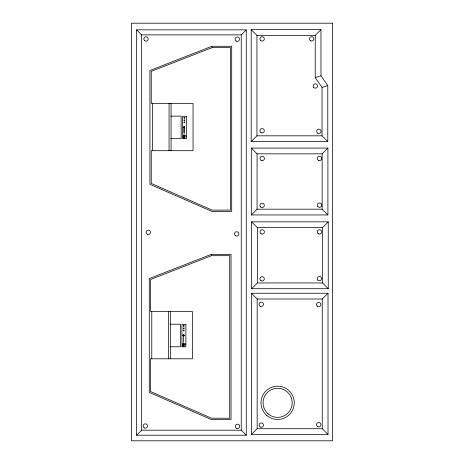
<?xml version="1.0" encoding="UTF-8"?>
<svg xmlns="http://www.w3.org/2000/svg" width="464" height="464" viewBox="0 0 464 464"><rect width="100%" height="100%" fill="white"/><g stroke="black" fill="none" stroke-linecap="round" stroke-linejoin="round"><path stroke-width="0.7" d="M184.556 127.71C184.666 125.761 183.147 128.818 184.034 126.846M183.738 132.118L183.848 126.834M183.877 127.623L183.953 126.858M183.68 127.658L184.127 126.84M184.231 126.811C184.597 129.317 184.869 125.303 184.318 127.594M184.492 127.617L184.498 126.829M184.527 132.136L184.423 126.852M184.678 127.623L184.695 126.869M183.094 335.808L183.054 334.979L183.471 334.938M183.216 335.797L183.106 334.956M183.698 335.663L183.216 335.721L183.373 334.944M183.28 335.704L183.303 334.921M183.019 335.756L183.454 335.687L183.709 334.915L184.075 335.803L183.767 334.95M183.57 334.909L183.477 340.211A4.048 0.36 -90 0 1 183.402 341.945M183.674 334.944L183.953 335.774M184.022 335.721L183.848 334.967M184.092 335.774L184.034 334.967M183.35 342.71L183.315 344.421M183.582 137.501C185.136 136.462 183.28 138.91 183.872 137.135M184.365 137.501L184.075 137.878M183.709 345.599C183.321 346.857 182.712 344.775 182.932 345.697C183.57 346.747 183.721 344.816 183.692 345.506M246.268 435.215L241.245 430.192L241.245 34.864L246.268 29.841L136.607 29.841L136.607 435.215L246.268 435.215L246.268 29.841M251.181 29.615L256.934 35.368L315.23 35.368L320.978 29.615L320.978 75.8L327.787 85.596L327.787 141.578L251.181 141.578L251.181 29.615L320.978 29.615M251.181 141.578L256.934 135.824L256.934 35.368M251.302 214.948L257.062 209.189L322.149 209.189L327.909 214.948L327.909 148.08L251.302 148.08L251.302 214.948L327.909 214.948M251.302 148.08L257.062 153.839L322.149 153.839L327.909 148.08M251.633 288.707L257.392 282.947L322.486 282.947L328.245 288.707L328.245 221.838L251.633 221.838L251.633 288.707L328.245 288.707M251.633 221.838L257.392 227.598L322.486 227.598L328.245 221.838M136.607 435.215L141.63 430.192L141.63 34.864L136.607 29.841M328.013 434.472L322.254 428.713L322.254 299.007L328.013 293.248L251.401 293.248L251.401 434.472L328.013 434.472L328.013 293.248M251.401 434.472L257.16 428.713L257.16 299.007L251.401 293.248M327.787 141.578L322.039 135.824L322.039 87.4L315.23 77.604L320.978 75.8M322.039 87.4L327.787 85.596M183.947 127.571L184.353 127.565M183.454 335.687L183.825 335.681M141.63 34.864L241.245 34.864M170.781 116.133L181.146 116.133L181.146 138.678L170.781 138.678M256.934 135.824L322.039 135.824M257.16 299.007L322.254 299.007M170.12 324.232L180.49 324.232L180.49 346.776L170.12 346.776M257.16 428.713L322.254 428.713M141.63 430.192L241.245 430.192M183.97 137.118L184.353 137.408M183.97 137.895L183.593 137.599M322.486 227.598L322.486 282.947M322.149 153.839L322.149 209.189M315.23 35.368L315.23 77.604M257.392 227.598L257.392 282.947M257.062 153.839L257.062 209.189M183.97 137.501L184.063 133.847A4.048 0.36 -90 0 0 184.133 132.112M183.315 344.619L183.315 345.384M171.077 103.42L171.077 150.696M170.421 311.518L170.421 358.794M169.058 103.42L169.058 150.696M168.403 311.518L168.403 358.794M152.43 103.42L152.43 150.696M151.774 311.518L151.774 358.794M183.541 344.752A0.876 0.876 0 0 1 184.034 346.098A0.876 0.876 0 0 1 182.596 346.098A0.876 0.876 0 0 1 183.089 344.752M183.483 344.961A0.655 0.655 0 0 1 183.883 345.924A0.655 0.655 0 0 1 182.851 346.063A0.655 0.655 0 0 1 182.984 345.03M183.959 117.775C184.626 119.863 185.583 116.302 183.959 117.775M183.959 120.13C184.626 122.218 185.583 118.656 183.959 120.13M183.959 122.235C184.626 124.323 185.583 120.762 183.959 122.235M183.297 325.873C183.97 327.961 184.921 324.4 183.297 325.873M183.297 328.228C183.97 330.316 184.921 326.755 183.297 328.228M183.297 330.333C183.97 332.421 184.921 328.86 183.297 330.333M211.915 46.272L149.936 70.482L149.936 184.312L211.915 211.422L231.693 211.422L231.693 46.272L211.915 46.272M212.164 47.583L151.241 71.375L151.241 103.42L193.053 103.42L193.053 150.696L151.241 150.696L151.241 183.46L212.187 210.117L230.382 210.117L230.382 47.583L212.164 47.583M211.259 254.371L149.28 278.58L149.28 392.411L211.259 419.52L231.031 419.52L231.031 254.371L211.259 254.371M211.503 255.681L150.585 279.473L150.585 311.518L192.392 311.518L192.392 358.794L150.585 358.794L150.585 391.558L211.532 418.215L229.726 418.215L229.726 255.681L211.503 255.681M332.578 23.2L131.422 23.2L131.422 440.8L332.578 440.8L332.578 23.2M186.545 116.307L182.601 116.307L182.601 135.569L186.545 135.569L186.545 116.307M186.545 136.3L182.601 136.3L182.601 138.707L186.545 138.707L186.545 136.3M185.884 324.406L181.946 324.406L181.946 343.667L185.884 343.667L185.884 324.406M185.884 344.398L181.946 344.398L181.946 346.805L185.884 346.805L185.884 344.398M318.368 160.312A2.187 2.187 0 0 0 321.651 158.421A2.187 2.187 0 0 0 318.368 156.525A2.187 2.187 0 0 0 318.368 160.312M313.797 87.534A2.187 2.187 0 0 0 317.457 86.553A2.187 2.187 0 0 0 314.778 83.874A2.187 2.187 0 0 0 313.797 87.534M260.577 40.455A2.187 2.187 0 0 0 264.236 39.475A2.187 2.187 0 0 0 261.557 36.795A2.187 2.187 0 0 0 260.577 40.455M261.029 132.652A2.187 2.187 0 0 0 264.312 130.761A2.187 2.187 0 0 0 261.029 128.864A2.187 2.187 0 0 0 261.029 132.652M317.91 206.7A2.187 2.187 0 0 0 321.575 205.72A2.187 2.187 0 0 0 318.896 203.035A2.187 2.187 0 0 0 317.91 206.7M317.77 133.185A2.187 2.187 0 0 0 321.059 131.289A2.187 2.187 0 0 0 317.77 129.392A2.187 2.187 0 0 0 317.77 133.185M236.431 428.249A2.187 2.187 0 0 0 239.714 426.352A2.187 2.187 0 0 0 236.431 424.461A2.187 2.187 0 0 0 236.431 428.249M183.535 138.255A0.876 0.876 0 0 0 184.846 137.501A0.876 0.876 0 0 0 183.535 136.741A0.876 0.876 0 0 0 183.535 138.255M183.506 137.965A0.655 0.655 0 0 0 184.608 137.669A0.655 0.655 0 0 0 183.802 136.863A0.655 0.655 0 0 0 183.506 137.965M144.217 427.901A2.187 2.187 0 0 0 147.5 426.01A2.187 2.187 0 0 0 144.217 424.113A2.187 2.187 0 0 0 144.217 427.901M261.029 280.732A2.187 2.187 0 0 0 264.312 278.841A2.187 2.187 0 0 0 261.029 276.944A2.187 2.187 0 0 0 261.029 280.732M235.631 235.811A2.187 2.187 0 0 0 238.914 233.914A2.187 2.187 0 0 0 235.631 232.017A2.187 2.187 0 0 0 235.631 235.811M261.128 233.804A2.187 2.187 0 0 0 264.41 231.907A2.187 2.187 0 0 0 261.128 230.011A2.187 2.187 0 0 0 261.128 233.804M147.21 234.181A2.187 2.187 0 0 0 150.493 232.284A2.187 2.187 0 0 0 147.21 230.393A2.187 2.187 0 0 0 147.21 234.181M144.49 40.519A2.187 2.187 0 0 0 148.149 39.539A2.187 2.187 0 0 0 145.47 36.859A2.187 2.187 0 0 0 144.49 40.519M318.368 233.769A2.187 2.187 0 0 0 321.651 231.872A2.187 2.187 0 0 0 318.368 229.976A2.187 2.187 0 0 0 318.368 233.769M317.91 280.152A2.187 2.187 0 0 0 321.575 279.171A2.187 2.187 0 0 0 318.896 276.492A2.187 2.187 0 0 0 317.91 280.152M260.577 206.932A2.187 2.187 0 0 0 264.236 205.952A2.187 2.187 0 0 0 261.557 203.273A2.187 2.187 0 0 0 260.577 206.932M261.128 160.347A2.187 2.187 0 0 0 264.41 158.45A2.187 2.187 0 0 0 261.128 156.554A2.187 2.187 0 0 0 261.128 160.347M310.544 40.768A2.187 2.187 0 0 0 313.826 38.872A2.187 2.187 0 0 0 310.544 36.975A2.187 2.187 0 0 0 310.544 40.768M317.167 306.095A2.187 2.187 0 0 0 320.833 305.115A2.187 2.187 0 0 0 318.153 302.435A2.187 2.187 0 0 0 317.167 306.095M260.205 427.013A2.187 2.187 0 0 0 263.494 425.117A2.187 2.187 0 0 0 260.205 423.22A2.187 2.187 0 0 0 260.205 427.013M260.165 306.217A2.187 2.187 0 0 0 263.448 304.32A2.187 2.187 0 0 0 260.165 302.424A2.187 2.187 0 0 0 260.165 306.217M317.625 426.584A2.187 2.187 0 0 0 320.908 424.688A2.187 2.187 0 0 0 317.625 422.791A2.187 2.187 0 0 0 317.625 426.584M236.222 41.07A2.187 2.187 0 0 0 239.505 39.173A2.187 2.187 0 0 0 236.222 37.277A2.187 2.187 0 0 0 236.222 41.07M266.632 415.309A16.634 16.634 0 0 0 293.927 406.093A16.634 16.634 0 0 0 272.293 387.057A16.634 16.634 0 0 0 266.632 415.309M267.972 413.72A14.558 14.558 0 0 0 291.879 405.722A14.558 14.558 0 0 0 273 389.018A14.558 14.558 0 0 0 267.972 413.72"/></g></svg>
